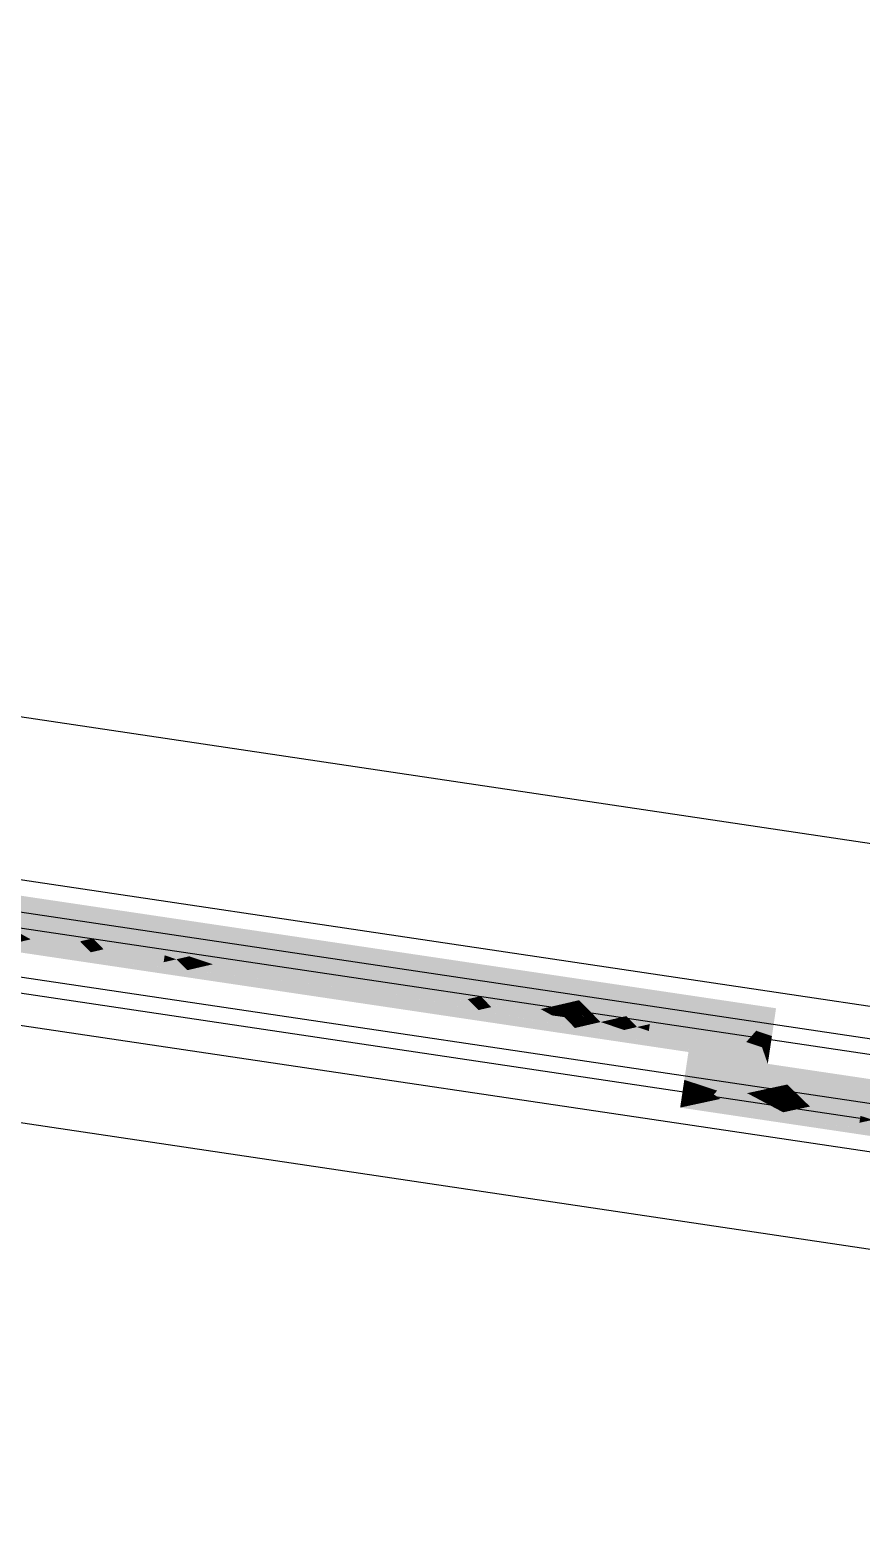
# Model space of a CAD drawing. Header units: millimetres. Extents: x 338 to 506, y 179 to 335.
# Drawn here: x 405.001 to 405.519, y 291.428 to 292.354 of the extents above; entities that cross this region are included whole.
import ezdxf

# ---------------------------------------------------------------- set-up
doc = ezdxf.new("R2010")
doc.units = ezdxf.units.MM
doc.linetypes.add('CENTER', pattern=[2, 1.25, -0.25, 0.25, -0.25])
doc.linetypes.add('DASHED2', pattern=[0.375, 0.25, -0.125])
for name, color, linetype in [('EJES_DE_COLUMNA', 255, 'DASHED2'), ('MUROS', 32, 'Continuous'), ('REJAS', 151, 'Continuous')]:
    doc.layers.add(name, color=color, linetype=linetype)

# ---------------------------------------------------------------- blocks, each defined once
blk = doc.blocks.new('*U400')
at = {"layer": 'REJAS', "color": 18, "linetype": 'Continuous', "extrusion": (0, 0, -1)}
for points in [[(-3003.38326, 1977.40682), (-3003.40076, 1977.89544), (-3003.40076, 1976.91819)], [(-3003.37233, 1977.34574), (-3003.36576, 1977.40682), (-3003.3778, 1977.37628)], [(-3003.37233, 1977.34574), (-3003.37014, 1977.28466), (-3003.36576, 1977.40682)], [(-3003.37451, 1977.1625), (-3003.36576, 1976.91819), (-3003.36576, 1977.40682)], [(-3003.38326, 1977.40682), (-3003.40076, 1976.91819), (-3003.37451, 1977.1625)], [(-3003.3778, 1977.37628), (-3003.38326, 1977.40682), (-3003.38108, 1977.34574)], [(-3003.37178, 1977.39155), (-3003.37761, 1977.39155), (-3003.37479, 1977.38391)], [(-3003.37479, 1977.38391), (-3003.37761, 1977.39155), (-3003.3778, 1977.37628)], [(-3003.3778, 1977.37628), (-3003.37761, 1977.39155), (-3003.38053, 1977.39155)], [(-3003.37506, 1977.36101), (-3003.3778, 1977.37628), (-3003.38108, 1977.34574)], [(-3003.37506, 1977.36101), (-3003.37807, 1977.35337), (-3003.37233, 1977.34574)], [(-3003.37807, 1977.35337), (-3003.37716, 1977.34828), (-3003.3752, 1977.34956)], [(-3003.37716, 1977.34828), (-3003.37807, 1977.35337), (-3003.37957, 1977.34956)], [(-3003.37561, 1977.3152), (-3003.37014, 1977.28466), (-3003.37233, 1977.34574)], [(-3003.3752, 1977.34956), (-3003.37716, 1977.34828), (-3003.37233, 1977.34574)], [(-3003.37233, 1977.34574), (-3003.37716, 1977.34828), (-3003.3767, 1977.34574)], [(-3003.37561, 1977.3152), (-3003.37233, 1977.34574), (-3003.37834, 1977.33047)], [(-3003.3767, 1977.34574), (-3003.37625, 1977.34319), (-3003.37233, 1977.34574)], [(-3003.37233, 1977.34574), (-3003.37625, 1977.34319), (-3003.37383, 1977.34192)], [(-3003.37625, 1977.34319), (-3003.37534, 1977.3381), (-3003.37383, 1977.34192)], [(-3003.37534, 1977.3381), (-3003.38108, 1977.34574), (-3003.37834, 1977.33047)], [(-3003.37534, 1977.3381), (-3003.37625, 1977.34319), (-3003.37821, 1977.34192)], [(-3003.37889, 1977.28466), (-3003.37561, 1977.3152), (-3003.38108, 1977.34574)], [(-3003.37821, 1977.34192), (-3003.37625, 1977.34319), (-3003.38108, 1977.34574)], [(-3003.38108, 1977.34574), (-3003.37625, 1977.34319), (-3003.3767, 1977.34574)], [(-3003.3767, 1977.34574), (-3003.37716, 1977.34828), (-3003.38108, 1977.34574)], [(-3003.38108, 1977.34574), (-3003.37716, 1977.34828), (-3003.37957, 1977.34956)], [(-3003.37725, 1977.29993), (-3003.37287, 1977.29993), (-3003.37561, 1977.3152)], [(-3003.37287, 1977.29993), (-3003.37588, 1977.2923), (-3003.37014, 1977.28466)], [(-3003.37287, 1977.29993), (-3003.37725, 1977.29993), (-3003.37588, 1977.2923)], [(-3003.37588, 1977.2923), (-3003.37725, 1977.29993), (-3003.37889, 1977.28466)], [(-3003.37014, 1977.28466), (-3003.37301, 1977.28848), (-3003.37497, 1977.28721)], [(-3003.37451, 1977.28466), (-3003.37014, 1977.28466), (-3003.37497, 1977.28721)], [(-3003.37497, 1977.28721), (-3003.37301, 1977.28848), (-3003.37588, 1977.2923)], [(-3003.37889, 1977.28466), (-3003.37451, 1977.28466), (-3003.37497, 1977.28721)], [(-3003.37588, 1977.2923), (-3003.37739, 1977.28848), (-3003.37497, 1977.28721)], [(-3003.37739, 1977.28848), (-3003.37889, 1977.28466), (-3003.37497, 1977.28721)], [(-3003.37164, 1977.28084), (-3003.37014, 1977.28466), (-3003.37406, 1977.28212)], [(-3003.37014, 1977.28466), (-3003.37451, 1977.28466), (-3003.37406, 1977.28212)], [(-3003.37616, 1977.26939), (-3003.37342, 1977.25412), (-3003.37014, 1977.28466)], [(-3003.3767, 1977.22358), (-3003.37451, 1977.1625), (-3003.37014, 1977.28466)], [(-3003.37315, 1977.27703), (-3003.37164, 1977.28084), (-3003.37406, 1977.28212)], [(-3003.37406, 1977.28212), (-3003.37602, 1977.28084), (-3003.37315, 1977.27703)], [(-3003.37315, 1977.27703), (-3003.37602, 1977.28084), (-3003.37606, 1977.27703)], [(-3003.37465, 1977.27321), (-3003.37315, 1977.27703), (-3003.37606, 1977.27703)], [(-3003.37647, 1977.28339), (-3003.37406, 1977.28212), (-3003.37451, 1977.28466)], [(-3003.37647, 1977.28339), (-3003.37602, 1977.28084), (-3003.37406, 1977.28212)], [(-3003.37889, 1977.28466), (-3003.37647, 1977.28339), (-3003.37451, 1977.28466)], [(-3003.37616, 1977.26939), (-3003.37465, 1977.27321), (-3003.37606, 1977.27703)], [(-3003.37602, 1977.28084), (-3003.37889, 1977.28466), (-3003.37606, 1977.27703)], [(-3003.37647, 1977.28339), (-3003.37889, 1977.28466), (-3003.37602, 1977.28084)], [(-3003.37889, 1977.28466), (-3003.37752, 1977.27703), (-3003.37606, 1977.27703)], [(-3003.37606, 1977.27703), (-3003.37752, 1977.27703), (-3003.37616, 1977.26939)], [(-3003.37616, 1977.26939), (-3003.37889, 1977.28466), (-3003.3778, 1977.25412)], [(-3003.37342, 1977.25412), (-3003.37616, 1977.26939), (-3003.3778, 1977.25412)], [(-3003.3778, 1977.25412), (-3003.3767, 1977.22358), (-3003.37342, 1977.25412)], [(-3003.3778, 1977.13197), (-3003.37233, 1977.10143), (-3003.37451, 1977.1625)], [(-3003.3778, 1977.13197), (-3003.38108, 1977.10143), (-3003.37506, 1977.1167)], [(-3003.37807, 1977.10906), (-3003.37233, 1977.10143), (-3003.37506, 1977.1167)], [(-3003.37561, 1977.07089), (-3003.37014, 1977.04035), (-3003.37233, 1977.10143)], [(-3003.3752, 1977.10524), (-3003.37716, 1977.10397), (-3003.37233, 1977.10143)], [(-3003.37233, 1977.10143), (-3003.37716, 1977.10397), (-3003.3767, 1977.10143)], [(-3003.3767, 1977.10143), (-3003.37625, 1977.09888), (-3003.37233, 1977.10143)], [(-3003.37233, 1977.10143), (-3003.37625, 1977.09888), (-3003.37383, 1977.09761)], [(-3003.37834, 1977.08616), (-3003.37561, 1977.07089), (-3003.37233, 1977.10143)], [(-3003.37807, 1977.10906), (-3003.37716, 1977.10397), (-3003.3752, 1977.10524)], [(-3003.37834, 1977.08616), (-3003.37534, 1977.09379), (-3003.38108, 1977.10143)], [(-3003.38108, 1977.10143), (-3003.38764, 1977.04035), (-3003.37561, 1977.07089)], [(-3003.37821, 1977.09761), (-3003.37625, 1977.09888), (-3003.38108, 1977.10143)], [(-3003.38108, 1977.10143), (-3003.37625, 1977.09888), (-3003.3767, 1977.10143)], [(-3003.3767, 1977.10143), (-3003.37716, 1977.10397), (-3003.38108, 1977.10143)], [(-3003.37716, 1977.10397), (-3003.37807, 1977.10906), (-3003.37957, 1977.10524)], [(-3003.38108, 1977.10143), (-3003.37716, 1977.10397), (-3003.37957, 1977.10524)], [(-3003.37625, 1977.09888), (-3003.37534, 1977.09379), (-3003.37383, 1977.09761)], [(-3003.37534, 1977.09379), (-3003.37625, 1977.09888), (-3003.37821, 1977.09761)], [(-3003.37561, 1977.07089), (-3003.37579, 1977.05562), (-3003.37287, 1977.05562)], [(-3003.37862, 1977.06325), (-3003.37579, 1977.05562), (-3003.37561, 1977.07089)], [(-3003.37287, 1977.05562), (-3003.37579, 1977.05562), (-3003.37014, 1977.04035)], [(-3003.37014, 1977.04035), (-3003.37579, 1977.05562), (-3003.37588, 1977.04798)], [(-3003.38162, 1977.05562), (-3003.37579, 1977.05562), (-3003.37862, 1977.06325)], [(-3003.37579, 1977.05562), (-3003.38162, 1977.05562), (-3003.37588, 1977.04798)], [(-3003.38162, 1977.05562), (-3003.3798, 1977.04544), (-3003.37588, 1977.04798)], [(-3003.3798, 1977.04544), (-3003.38162, 1977.05562), (-3003.38463, 1977.04798)], [(-3003.37014, 1977.04035), (-3003.37588, 1977.04798), (-3003.37497, 1977.04289)], [(-3003.37497, 1977.04289), (-3003.37588, 1977.04798), (-3003.3798, 1977.04544)], [(-3003.37497, 1977.04289), (-3003.3798, 1977.04544), (-3003.37889, 1977.04035)], [(-3003.37889, 1977.04035), (-3003.3798, 1977.04544), (-3003.38764, 1977.04035)], [(-3003.38764, 1977.04035), (-3003.3798, 1977.04544), (-3003.38463, 1977.04798)], [(-3003.3767, 1976.97927), (-3003.36576, 1976.91819), (-3003.37014, 1977.04035)], [(-3003.37256, 1977.04162), (-3003.37467, 1977.0412), (-3003.37014, 1977.04035)], [(-3003.37014, 1977.04035), (-3003.37467, 1977.0412), (-3003.37451, 1977.04035)], [(-3003.37014, 1977.04035), (-3003.37436, 1977.0395), (-3003.3721, 1977.03908)], [(-3003.37436, 1977.0395), (-3003.37014, 1977.04035), (-3003.37451, 1977.04035)], [(-3003.37014, 1977.04035), (-3003.37798, 1977.03526), (-3003.37315, 1977.03271)], [(-3003.37616, 1977.02508), (-3003.37342, 1977.00981), (-3003.37014, 1977.04035)], [(-3003.3721, 1977.03908), (-3003.37436, 1977.0395), (-3003.37406, 1977.0378)], [(-3003.37497, 1977.04289), (-3003.37467, 1977.0412), (-3003.37256, 1977.04162)], [(-3003.37406, 1977.0378), (-3003.37436, 1977.0395), (-3003.37647, 1977.03908)], [(-3003.37406, 1977.0378), (-3003.37647, 1977.03908), (-3003.37698, 1977.0378)], [(-3003.37698, 1977.0378), (-3003.37602, 1977.03653), (-3003.37406, 1977.0378)], [(-3003.37647, 1977.03908), (-3003.37436, 1977.0395), (-3003.37889, 1977.04035)], [(-3003.37889, 1977.04035), (-3003.37436, 1977.0395), (-3003.37451, 1977.04035)], [(-3003.37451, 1977.04035), (-3003.37467, 1977.0412), (-3003.37889, 1977.04035)], [(-3003.37467, 1977.0412), (-3003.37497, 1977.04289), (-3003.37693, 1977.04162)], [(-3003.37889, 1977.04035), (-3003.37467, 1977.0412), (-3003.37693, 1977.04162)], [(-3003.37798, 1977.03526), (-3003.37602, 1977.03653), (-3003.37698, 1977.0378)], [(-3003.38217, 1977.00981), (-3003.37616, 1977.02508), (-3003.38764, 1977.04035)], [(-3003.37647, 1977.03908), (-3003.37889, 1977.04035), (-3003.37698, 1977.0378)], [(-3003.38764, 1977.04035), (-3003.40076, 1976.91819), (-3003.3767, 1976.97927)], [(-3003.37889, 1977.04035), (-3003.37843, 1977.0378), (-3003.37698, 1977.0378)], [(-3003.37843, 1977.0378), (-3003.37798, 1977.03526), (-3003.37698, 1977.0378)], [(-3003.3819, 1977.03271), (-3003.37798, 1977.03526), (-3003.38764, 1977.04035)], [(-3003.38764, 1977.04035), (-3003.37798, 1977.03526), (-3003.37889, 1977.04035)], [(-3003.37798, 1977.03526), (-3003.37616, 1977.02508), (-3003.37315, 1977.03271)], [(-3003.37616, 1977.02508), (-3003.37798, 1977.03526), (-3003.3819, 1977.03271)], [(-3003.37616, 1977.02508), (-3003.37625, 1977.01744), (-3003.37479, 1977.01744)], [(-3003.37766, 1977.02126), (-3003.37625, 1977.01744), (-3003.37616, 1977.02508)], [(-3003.37916, 1977.01744), (-3003.37625, 1977.01744), (-3003.37766, 1977.02126)], [(-3003.37479, 1977.01744), (-3003.37625, 1977.01744), (-3003.37342, 1977.00981)], [(-3003.37342, 1977.00981), (-3003.37625, 1977.01744), (-3003.37629, 1977.01363)], [(-3003.37629, 1977.01363), (-3003.37825, 1977.01236), (-3003.37342, 1977.00981)], [(-3003.37342, 1977.00981), (-3003.37825, 1977.01236), (-3003.3778, 1977.00981)], [(-3003.37493, 1977.00599), (-3003.37342, 1977.00981), (-3003.37734, 1977.00727)], [(-3003.37342, 1977.00981), (-3003.3778, 1977.00981), (-3003.37734, 1977.00727)], [(-3003.37643, 1977.00218), (-3003.37506, 1976.99454), (-3003.37342, 1977.00981)], [(-3003.37625, 1977.01744), (-3003.37916, 1977.01744), (-3003.37629, 1977.01363)], [(-3003.37916, 1977.01744), (-3003.37825, 1977.01236), (-3003.37629, 1977.01363)], [(-3003.37944, 1976.99454), (-3003.37643, 1977.00218), (-3003.38217, 1977.00981)], [(-3003.3778, 1977.00981), (-3003.38217, 1977.00981), (-3003.37734, 1977.00727)], [(-3003.38217, 1977.00981), (-3003.3793, 1977.00599), (-3003.37734, 1977.00727)], [(-3003.37825, 1977.01236), (-3003.38217, 1977.00981), (-3003.3778, 1977.00981)], [(-3003.38067, 1977.01363), (-3003.37825, 1977.01236), (-3003.37916, 1977.01744)], [(-3003.38217, 1977.00981), (-3003.37825, 1977.01236), (-3003.38067, 1977.01363)], [(-3003.37643, 1977.00218), (-3003.37493, 1977.00599), (-3003.37734, 1977.00727)], [(-3003.37944, 1976.99454), (-3003.37506, 1976.99454), (-3003.37643, 1977.00218)], [(-3003.37734, 1977.00727), (-3003.3793, 1977.00599), (-3003.37643, 1977.00218)], [(-3003.3767, 1976.97927), (-3003.37506, 1976.99454), (-3003.37944, 1976.99454)], [(-3003.3767, 1976.97927), (-3003.37707, 1976.94873), (-3003.37123, 1976.94873)], [(-3003.38272, 1976.964), (-3003.37707, 1976.94873), (-3003.3767, 1976.97927)], [(-3003.38873, 1976.94873), (-3003.37707, 1976.94873), (-3003.38272, 1976.964)], [(-3003.37123, 1976.94873), (-3003.37707, 1976.94873), (-3003.36576, 1976.91819)], [(-3003.36576, 1976.91819), (-3003.37707, 1976.94873), (-3003.37725, 1976.93346)], [(-3003.37707, 1976.94873), (-3003.38873, 1976.94873), (-3003.37725, 1976.93346)], [(-3003.38873, 1976.94873), (-3003.38509, 1976.92837), (-3003.37725, 1976.93346)], [(-3003.38509, 1976.92837), (-3003.38873, 1976.94873), (-3003.39475, 1976.93346)], [(-3003.36576, 1976.91819), (-3003.37725, 1976.93346), (-3003.37543, 1976.92328)], [(-3003.37543, 1976.92328), (-3003.37725, 1976.93346), (-3003.38509, 1976.92837)], [(-3003.37543, 1976.92328), (-3003.38509, 1976.92837), (-3003.38326, 1976.91819)], [(-3003.38326, 1976.91819), (-3003.38509, 1976.92837), (-3003.40076, 1976.91819)], [(-3003.40076, 1976.91819), (-3003.38509, 1976.92837), (-3003.39475, 1976.93346)], [(-3003.3706, 1976.92074), (-3003.37482, 1976.91989), (-3003.36576, 1976.91819)], [(-3003.36576, 1976.91819), (-3003.37482, 1976.91989), (-3003.37451, 1976.91819)], [(-3003.37543, 1976.92328), (-3003.37482, 1976.91989), (-3003.3706, 1976.92074)], [(-3003.37451, 1976.91819), (-3003.37482, 1976.91989), (-3003.38326, 1976.91819)], [(-3003.37482, 1976.91989), (-3003.37543, 1976.92328), (-3003.37935, 1976.92074)], [(-3003.38326, 1976.91819), (-3003.37482, 1976.91989), (-3003.37935, 1976.92074)]]:
    blk.add_solid(points, dxfattribs=at)
blk = doc.blocks.new('*U401')
at = {"layer": 'REJAS', "color": 18, "linetype": 'Continuous', "extrusion": (0, 0, -1)}
for points in [[(-3003.33951, 1976.7125), (-3003.33076, 1976.45682), (-3003.33076, 1976.96819)], [(-3003.33377, 1976.9602), (-3003.33076, 1976.96819), (-3003.338, 1976.95932)], [(-3003.33076, 1976.96819), (-3003.3386, 1976.96287), (-3003.338, 1976.95932)], [(-3003.33468, 1976.96553), (-3003.33076, 1976.96819), (-3003.33921, 1976.96642)], [(-3003.33076, 1976.96819), (-3003.33951, 1976.96819), (-3003.33921, 1976.96642)], [(-3003.3428, 1976.93623), (-3003.33733, 1976.90427), (-3003.33076, 1976.96819)], [(-3003.33733, 1976.90427), (-3003.33514, 1976.84035), (-3003.33076, 1976.96819)], [(-3003.3386, 1976.96287), (-3003.33468, 1976.96553), (-3003.33921, 1976.96642)], [(-3003.3386, 1976.96287), (-3003.34252, 1976.9602), (-3003.338, 1976.95932)], [(-3003.33921, 1976.96642), (-3003.34343, 1976.96553), (-3003.3386, 1976.96287)], [(-3003.3386, 1976.96287), (-3003.33981, 1976.96353), (-3003.34135, 1976.96331)], [(-3003.34135, 1976.96331), (-3003.34152, 1976.96287), (-3003.3386, 1976.96287)], [(-3003.34056, 1976.96153), (-3003.3386, 1976.96287), (-3003.34185, 1976.96198)], [(-3003.3386, 1976.96287), (-3003.34152, 1976.96287), (-3003.34185, 1976.96198)], [(-3003.34374, 1976.96731), (-3003.33921, 1976.96642), (-3003.33951, 1976.96819)], [(-3003.34826, 1976.96819), (-3003.34343, 1976.96553), (-3003.33921, 1976.96642)], [(-3003.34826, 1976.96819), (-3003.34374, 1976.96731), (-3003.33951, 1976.96819)], [(-3003.33981, 1976.96353), (-3003.34102, 1976.9642), (-3003.34135, 1976.96331)], [(-3003.34102, 1976.9642), (-3003.34343, 1976.96553), (-3003.34444, 1976.96287)], [(-3003.34102, 1976.9642), (-3003.34273, 1976.96353), (-3003.34135, 1976.96331)], [(-3003.34273, 1976.96353), (-3003.34444, 1976.96287), (-3003.34135, 1976.96331)], [(-3003.34444, 1976.96287), (-3003.34152, 1976.96287), (-3003.34135, 1976.96331)], [(-3003.34185, 1976.96198), (-3003.34152, 1976.96287), (-3003.34444, 1976.96287)], [(-3003.34444, 1976.96287), (-3003.34348, 1976.96153), (-3003.34185, 1976.96198)], [(-3003.34644, 1976.95754), (-3003.34252, 1976.9602), (-3003.34444, 1976.96287)], [(-3003.35483, 1976.90427), (-3003.3428, 1976.93623), (-3003.36576, 1976.96819)], [(-3003.34343, 1976.96553), (-3003.34826, 1976.96819), (-3003.34444, 1976.96287)], [(-3003.35701, 1976.7125), (-3003.34389, 1976.84035), (-3003.36576, 1976.96819)], [(-3003.34826, 1976.96819), (-3003.34735, 1976.96287), (-3003.34444, 1976.96287)], [(-3003.34735, 1976.96287), (-3003.34644, 1976.95754), (-3003.34444, 1976.96287)], [(-3003.34826, 1976.96819), (-3003.36576, 1976.96819), (-3003.34644, 1976.95754)], [(-3003.36576, 1976.96819), (-3003.35428, 1976.95221), (-3003.34644, 1976.95754)], [(-3003.34826, 1976.45682), (-3003.36576, 1976.96819), (-3003.36576, 1975.94544)], [(-3003.33678, 1976.95221), (-3003.33377, 1976.9602), (-3003.338, 1976.95932)], [(-3003.338, 1976.95932), (-3003.34161, 1976.95488), (-3003.33678, 1976.95221)], [(-3003.33678, 1976.95221), (-3003.34161, 1976.95488), (-3003.34201, 1976.94866)], [(-3003.34222, 1976.95843), (-3003.338, 1976.95932), (-3003.34252, 1976.9602)], [(-3003.3398, 1976.9571), (-3003.338, 1976.95932), (-3003.34202, 1976.95724)], [(-3003.338, 1976.95932), (-3003.34222, 1976.95843), (-3003.34202, 1976.95724)], [(-3003.34161, 1976.95488), (-3003.3398, 1976.9571), (-3003.34202, 1976.95724)], [(-3003.34252, 1976.9602), (-3003.34056, 1976.96153), (-3003.34185, 1976.96198)], [(-3003.34161, 1976.95488), (-3003.34644, 1976.95754), (-3003.34201, 1976.94866)], [(-3003.34403, 1976.95621), (-3003.34161, 1976.95488), (-3003.34202, 1976.95724)], [(-3003.34348, 1976.96153), (-3003.34252, 1976.9602), (-3003.34185, 1976.96198)], [(-3003.34644, 1976.95754), (-3003.34462, 1976.94689), (-3003.34201, 1976.94866)], [(-3003.34202, 1976.95724), (-3003.34222, 1976.95843), (-3003.34644, 1976.95754)], [(-3003.34644, 1976.95754), (-3003.34403, 1976.95621), (-3003.34202, 1976.95724)], [(-3003.34644, 1976.95754), (-3003.34222, 1976.95843), (-3003.34252, 1976.9602)], [(-3003.34644, 1976.95754), (-3003.35428, 1976.95221), (-3003.3428, 1976.93623)], [(-3003.33979, 1976.94422), (-3003.33678, 1976.95221), (-3003.34201, 1976.94866)], [(-3003.3428, 1976.93623), (-3003.33979, 1976.94422), (-3003.34201, 1976.94866)], [(-3003.34201, 1976.94866), (-3003.34462, 1976.94689), (-3003.3428, 1976.93623)], [(-3003.3428, 1976.93623), (-3003.34298, 1976.92025), (-3003.34006, 1976.92025)], [(-3003.3458, 1976.92824), (-3003.34298, 1976.92025), (-3003.3428, 1976.93623)], [(-3003.34881, 1976.92025), (-3003.34298, 1976.92025), (-3003.3458, 1976.92824)], [(-3003.34006, 1976.92025), (-3003.34298, 1976.92025), (-3003.33733, 1976.90427)], [(-3003.34015, 1976.91226), (-3003.34298, 1976.92025), (-3003.34307, 1976.91226)], [(-3003.34298, 1976.92025), (-3003.34881, 1976.92025), (-3003.34307, 1976.91226)], [(-3003.34881, 1976.92025), (-3003.34699, 1976.9096), (-3003.34307, 1976.91226)], [(-3003.35182, 1976.91226), (-3003.34699, 1976.9096), (-3003.34881, 1976.92025)], [(-3003.33733, 1976.90427), (-3003.34307, 1976.91226), (-3003.34216, 1976.90693)], [(-3003.34015, 1976.91226), (-3003.34307, 1976.91226), (-3003.33733, 1976.90427)], [(-3003.34216, 1976.90693), (-3003.34185, 1976.90516), (-3003.33974, 1976.9056)], [(-3003.34185, 1976.90516), (-3003.34216, 1976.90693), (-3003.34412, 1976.9056)], [(-3003.34216, 1976.90693), (-3003.34307, 1976.91226), (-3003.34699, 1976.9096)], [(-3003.34216, 1976.90693), (-3003.34699, 1976.9096), (-3003.34608, 1976.90427)], [(-3003.34699, 1976.9096), (-3003.35483, 1976.90427), (-3003.34608, 1976.90427)], [(-3003.35483, 1976.90427), (-3003.34699, 1976.9096), (-3003.35182, 1976.91226)], [(-3003.34061, 1976.87231), (-3003.33514, 1976.84035), (-3003.33733, 1976.90427)], [(-3003.33974, 1976.9056), (-3003.34185, 1976.90516), (-3003.33733, 1976.90427)], [(-3003.33733, 1976.90427), (-3003.34185, 1976.90516), (-3003.3417, 1976.90427)], [(-3003.33883, 1976.90028), (-3003.33733, 1976.90427), (-3003.34094, 1976.89983)], [(-3003.33733, 1976.90427), (-3003.34125, 1976.90161), (-3003.34094, 1976.89983)], [(-3003.33929, 1976.90294), (-3003.33733, 1976.90427), (-3003.34155, 1976.90338)], [(-3003.33733, 1976.90427), (-3003.3417, 1976.90427), (-3003.34155, 1976.90338)], [(-3003.34334, 1976.88829), (-3003.34061, 1976.87231), (-3003.33733, 1976.90427)], [(-3003.34034, 1976.89628), (-3003.33883, 1976.90028), (-3003.34094, 1976.89983)], [(-3003.34125, 1976.90161), (-3003.33929, 1976.90294), (-3003.34155, 1976.90338)], [(-3003.34094, 1976.89983), (-3003.34275, 1976.89761), (-3003.34034, 1976.89628)], [(-3003.34334, 1976.88829), (-3003.34034, 1976.89628), (-3003.34517, 1976.89894)], [(-3003.34125, 1976.90161), (-3003.34517, 1976.89894), (-3003.34094, 1976.89983)], [(-3003.34517, 1976.89894), (-3003.34275, 1976.89761), (-3003.34094, 1976.89983)], [(-3003.34125, 1976.90161), (-3003.34608, 1976.90427), (-3003.34517, 1976.89894)], [(-3003.34155, 1976.90338), (-3003.34366, 1976.90294), (-3003.34125, 1976.90161)], [(-3003.3417, 1976.90427), (-3003.34608, 1976.90427), (-3003.34155, 1976.90338)], [(-3003.34608, 1976.90427), (-3003.34366, 1976.90294), (-3003.34155, 1976.90338)], [(-3003.3417, 1976.90427), (-3003.34185, 1976.90516), (-3003.34608, 1976.90427)], [(-3003.34608, 1976.90427), (-3003.34185, 1976.90516), (-3003.34412, 1976.9056)], [(-3003.34936, 1976.87231), (-3003.34334, 1976.88829), (-3003.35483, 1976.90427)], [(-3003.34517, 1976.89894), (-3003.34909, 1976.89628), (-3003.34334, 1976.88829)], [(-3003.34608, 1976.90427), (-3003.35483, 1976.90427), (-3003.34517, 1976.89894)], [(-3003.35483, 1976.90427), (-3003.34909, 1976.89628), (-3003.34517, 1976.89894)], [(-3003.34936, 1976.87231), (-3003.34061, 1976.87231), (-3003.34334, 1976.88829)], [(-3003.34225, 1976.85633), (-3003.33787, 1976.85633), (-3003.34061, 1976.87231)], [(-3003.34389, 1976.84035), (-3003.34061, 1976.87231), (-3003.34936, 1976.87231)], [(-3003.33787, 1976.85633), (-3003.34088, 1976.84834), (-3003.33514, 1976.84035)], [(-3003.33787, 1976.85633), (-3003.34225, 1976.85633), (-3003.34088, 1976.84834)], [(-3003.34088, 1976.84834), (-3003.34225, 1976.85633), (-3003.34389, 1976.84035)]]:
    blk.add_solid(points, dxfattribs=at)
blk = doc.blocks.new('BAÑOS_PUBLICOS_PISO_1')
at = {"layer": 'MUROS'}
blk.add_lwpolyline([(3003.26076, 1980.52044), (3003.41076, 1980.52044), (3003.41076, 1975.92044), (3003.26076, 1975.92044)], close=True, dxfattribs=at)
blk.add_lwpolyline([(3003.26076, 1980.52044), (3003.41076, 1980.52044), (3003.41076, 1975.92044), (3003.26076, 1975.92044)], close=True, dxfattribs=at)
blk.add_lwpolyline([(3003.26076, 1980.52044), (3003.41076, 1980.52044), (3003.41076, 1975.92044), (3003.26076, 1975.92044)], close=True, dxfattribs=at)
at = {"layer": 'REJAS', "color": 18}
for p, q in [((3003.32076, 1975.92044), (3003.32076, 1977.92044)), ((3003.34076, 1977.89544), (3003.34076, 1975.94544)), ((3003.35076, 1977.89544), (3003.35076, 1975.94544)), ((3003.38076, 1975.94544), (3003.38076, 1977.89544)), ((3003.39076, 1977.89544), (3003.39076, 1975.94544))]:
    blk.add_line(p, q, dxfattribs=at)
at = {"layer": 'REJAS', "color": 18, "linetype": 'Continuous'}
for name in ['*U400', '*U401']:
    blk.add_blockref(name, (0, 0), dxfattribs=at)
blk = doc.blocks.new('EJES_ESTRUCTURALES')
at = {"layer": 'EJES_DE_COLUMNA', "color": 9, "linetype": 'CENTER'}
blk.add_line((741.96581, 131.2663), (741.96581, 199.7363), dxfattribs=at)
blk = doc.blocks.new('A$C7152A42C')
at = {"color": 18}
blk.add_blockref('BAÑOS_PUBLICOS_PISO_1', (-2892.7659, -1880.28762), dxfattribs=at)
at = {"layer": 'EJES_DE_COLUMNA'}
blk.add_blockref('EJES_ESTRUCTURALES', (-631.22088, -95.28525), dxfattribs=at)

msp = doc.modelspace()

# ---------------------------------------------------------------- block references
at = {"layer": 'MUROS', "color": 32, "rotation": 81.53046525965426}
msp.add_blockref('A$C7152A42C', (484.74824, 168.08442), dxfattribs=at)

doc.saveas('drawing.dxf')
